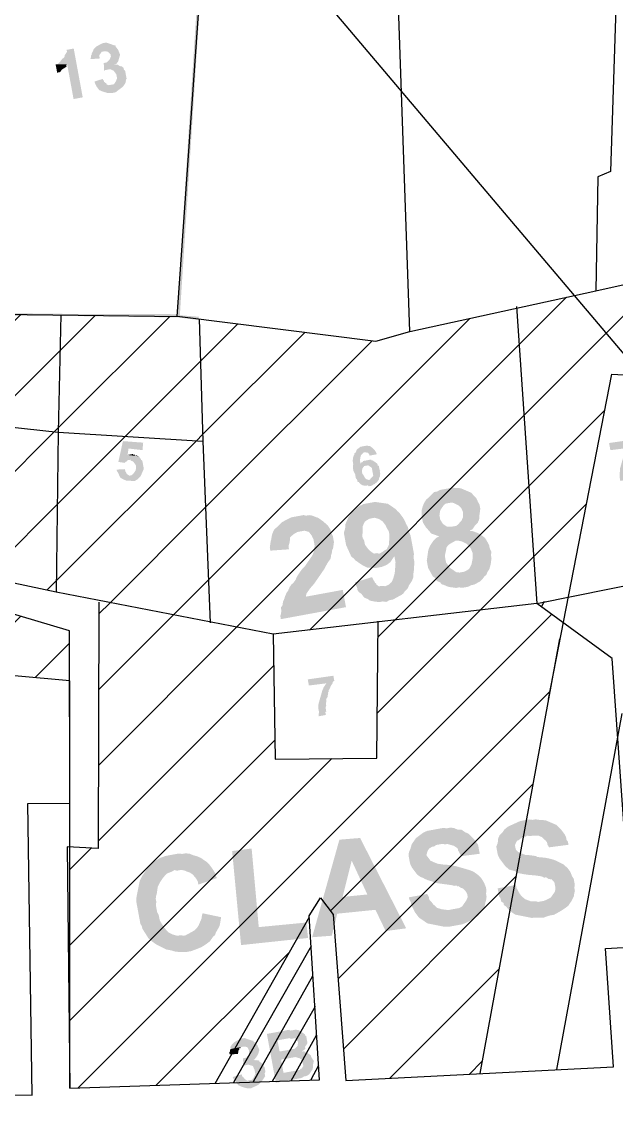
# Model space of a CAD drawing. Header units: metres. Extents: x 297 to 3998, y 336 to 1712.
# Drawn here: x 3002.6 to 3058.2, y 1239.6 to 1342.3 of the extents above; entities that cross this region are included whole.
import ezdxf

# ---------------------------------------------------------------- set-up
doc = ezdxf.new("R2010")
doc.units = ezdxf.units.M
doc.header["$MEASUREMENT"] = 0
pattern_1 = [(45, (-2513.5867, 677.9554), (-3.535534, 3.535534), [])]

msp = doc.modelspace()

# ---------------------------------------------------------------- hatches: boundary and pattern name
at = {"linetype": 'Continuous'}
for points in [[(3017.054, 1314.747), (3017.34, 1314.8), (3019.936, 1359.478)], [(3017.34, 1314.8), (3019.936, 1359.478), (3020.221, 1359.53)], [(3007.409, 1339.844), (3006.743, 1339.721), (3006.76, 1339.626), (3006.778, 1339.531), (3006.545, 1339.193), (3006.562, 1339.098), (3006.485, 1338.985), (3006.312, 1338.854), (3006.156, 1338.629), (3005.906, 1338.386), (3005.716, 1338.351), (3006.798, 1338.353), (3007.394, 1335.116), (3008.251, 1335.274)], [(3009.073, 1339.363), (3009.09, 1339.268), (3009.013, 1339.155), (3009.03, 1339.06), (3008.97, 1338.852), (3009.845, 1338.915), (3009.792, 1339.2), (3009.87, 1339.313), (3009.947, 1339.426), (3010.025, 1339.539), (3010.12, 1339.556), (3010.311, 1339.591)], [(3010.17, 1340.353), (3010.075, 1340.335), (3009.807, 1340.188), (3009.539, 1340.04), (3009.288, 1339.797), (3009.15, 1339.476), (3009.073, 1339.363), (3010.311, 1339.591), (3010.614, 1339.549), (3010.857, 1339.298), (3010.892, 1339.108), (3010.754, 1338.787), (3010.503, 1338.544), (3010.408, 1338.526), (3010.218, 1338.491), (3010.263, 1337.712), (3010.341, 1337.825), (3010.436, 1337.842), (3010.721, 1337.895), (3011.846, 1338.201), (3011.751, 1338.183), (3011.526, 1338.339), (3011.431, 1338.321), (3011.223, 1338.381), (3011.413, 1338.416), (3011.568, 1338.642), (3011.628, 1338.85), (3011.749, 1339.266), (3011.566, 1339.724), (3011.305, 1340.07), (3011.288, 1340.165), (3011.192, 1340.148), (3010.456, 1340.406), (3010.265, 1340.37)], [(3005.716, 1338.351), (3005.873, 1337.494), (3005.856, 1337.589), (3006.046, 1337.624), (3006.142, 1337.642), (3006.219, 1337.755), (3006.297, 1337.867), (3006.738, 1338.145), (3006.703, 1338.336), (3006.798, 1338.353)], [(3011.846, 1338.201), (3010.721, 1337.895), (3010.817, 1337.913), (3011.137, 1337.775), (3011.398, 1337.429), (3011.468, 1337.048), (3011.33, 1336.728), (3011.253, 1336.615), (3011.175, 1336.502), (3011.08, 1336.485), (3010.889, 1336.449), (3012.24, 1336.6), (3012.3, 1336.808), (3012.282, 1336.903), (3012.36, 1337.016), (3012.325, 1337.206), (3012.237, 1337.682), (3012.22, 1337.777), (3012.107, 1337.855), (3012.072, 1338.045), (3011.959, 1338.123)], [(3010.1, 1336.993), (3009.356, 1336.758), (3009.374, 1336.662), (3009.539, 1336.299), (3009.8, 1335.953), (3010.12, 1335.816), (3010.536, 1335.695), (3010.935, 1335.67), (3011.315, 1335.74), (3011.661, 1336.001), (3012.007, 1336.262), (3012.085, 1336.374), (3012.162, 1336.487), (3012.24, 1336.6), (3010.889, 1336.449), (3010.699, 1336.414), (3010.491, 1336.474), (3010.474, 1336.57), (3010.248, 1336.725), (3010.23, 1336.82)], [(3000.653, 1315.072), (3000.706, 1314.787), (3006.178, 1315.007)], [(3000.706, 1314.787), (3006.178, 1315.007), (3006.213, 1314.817)], [(3006.178, 1315.007), (3006.213, 1314.817), (3017.209, 1314.973)], [(3006.213, 1314.817), (3017.209, 1314.973), (3017.167, 1314.67)], [(3017.227, 1314.878), (3017.167, 1314.67), (3019.124, 1314.735)], [(3017.167, 1314.67), (3019.124, 1314.735), (3019.081, 1314.432)], [(3013.913, 1302.946), (3012.016, 1303.089), (3011.588, 1301.14), (3012.194, 1301.055), (3012.272, 1301.167), (3012.367, 1301.185), (3012.445, 1301.298), (3012.73, 1301.35), (3013.83, 1301.258), (3013.717, 1301.335), (3013.7, 1301.431), (3013.587, 1301.508), (3013.57, 1301.603), (3013.457, 1301.681), (3012.452, 1301.791), (3012.537, 1302.398), (3013.845, 1302.245)], [(3034.643, 1302.632), (3034.548, 1302.614), (3034.262, 1302.562), (3034.089, 1302.431), (3033.916, 1302.301), (3033.779, 1301.98), (3033.683, 1301.963), (3034.653, 1302.043), (3034.956, 1302), (3035.087, 1301.828), (3035.104, 1301.732), (3035.771, 1301.855), (3035.753, 1301.95), (3035.605, 1302.218), (3035.362, 1302.469), (3035.137, 1302.624), (3034.833, 1302.667), (3034.738, 1302.649)], [(3059.926, 1303.254), (3057.528, 1302.911), (3057.651, 1302.245), (3059.287, 1302.448), (3059.192, 1302.43), (3059.054, 1302.109), (3058.916, 1301.789), (3058.796, 1301.373), (3058.676, 1300.957), (3058.555, 1300.541), (3058.53, 1300.143), (3058.505, 1299.744), (3058.558, 1299.459), (3058.575, 1299.363), (3059.242, 1299.486), (3059.189, 1299.772), (3059.267, 1299.885), (3059.249, 1299.98), (3059.232, 1300.075), (3059.214, 1300.17), (3059.197, 1300.265), (3059.274, 1300.378), (3059.257, 1300.473), (3059.264, 1300.967), (3059.247, 1301.062), (3059.325, 1301.175), (3059.307, 1301.27), (3059.402, 1301.288), (3059.385, 1301.383), (3059.445, 1301.591), (3059.522, 1301.704), (3059.505, 1301.799), (3059.565, 1302.007), (3059.72, 1302.232), (3059.858, 1302.553), (3060.013, 1302.778)], [(3012.928, 1301.879), (3012.833, 1301.861), (3012.547, 1301.809), (3012.452, 1301.791), (3013.457, 1301.681), (3013.362, 1301.664), (3013.344, 1301.759), (3013.154, 1301.724), (3013.136, 1301.819), (3013.041, 1301.801)], [(3033.683, 1301.963), (3033.701, 1301.868), (3033.623, 1301.755), (3033.563, 1301.547), (3033.521, 1301.244), (3033.573, 1300.958), (3033.548, 1300.56), (3033.601, 1300.274), (3033.749, 1300.006), (3033.819, 1299.625), (3033.949, 1299.452), (3033.967, 1299.357), (3033.984, 1299.262), (3034.079, 1299.279), (3034.21, 1299.107), (3034.435, 1298.951), (3034.738, 1298.909), (3034.929, 1298.944), (3035.042, 1298.866), (3035.327, 1298.919), (3035.5, 1299.049), (3035.595, 1299.067), (3035.673, 1299.179), (3035.768, 1299.197), (3035.846, 1299.31), (3035.924, 1299.422), (3036.001, 1299.535), (3035.984, 1299.63), (3035.032, 1299.455), (3034.824, 1299.515), (3034.711, 1299.593), (3034.563, 1299.861), (3034.433, 1300.034), (3034.38, 1300.319), (3034.44, 1300.527), (3034.596, 1300.753), (3034.786, 1300.788), (3035.833, 1300.981), (3035.72, 1301.058), (3035.608, 1301.136), (3034.257, 1300.986), (3034.205, 1301.271), (3034.247, 1301.574), (3034.307, 1301.782), (3034.558, 1302.025), (3034.653, 1302.043)], [(3012.204, 1300.466), (3011.425, 1300.421), (3011.442, 1300.326), (3011.59, 1300.057), (3011.756, 1299.694), (3011.981, 1299.539), (3012.302, 1299.401), (3012.7, 1299.376), (3013.099, 1299.351), (3013.367, 1299.499), (3013.617, 1299.742), (3013.695, 1299.855), (3012.613, 1299.852), (3012.387, 1300.007), (3012.239, 1300.275), (3012.222, 1300.371)], [(3013.83, 1301.258), (3012.73, 1301.35), (3012.748, 1301.255), (3012.956, 1301.195), (3013.086, 1301.022), (3013.216, 1300.849), (3013.251, 1300.659), (3013.209, 1300.356), (3013.054, 1300.13), (3012.976, 1300.017), (3012.803, 1299.887), (3012.613, 1299.852), (3013.695, 1299.855), (3013.833, 1300.175), (3013.97, 1300.496), (3013.918, 1300.782), (3013.848, 1301.163)], [(3034.889, 1301.299), (3034.698, 1301.264), (3034.603, 1301.246), (3034.508, 1301.229), (3034.43, 1301.116), (3034.335, 1301.098), (3034.257, 1300.986), (3035.608, 1301.136), (3035.495, 1301.214), (3035.382, 1301.291), (3035.287, 1301.274), (3035.269, 1301.369), (3035.174, 1301.352), (3035.079, 1301.334), (3034.984, 1301.316)], [(3035.833, 1300.981), (3034.786, 1300.788), (3034.881, 1300.805), (3034.976, 1300.823), (3035.202, 1300.668), (3035.315, 1300.59), (3035.332, 1300.495), (3035.35, 1300.399), (3035.367, 1300.304), (3035.385, 1300.209), (3035.455, 1299.828), (3035.204, 1299.585), (3035.127, 1299.472), (3035.032, 1299.455), (3035.984, 1299.63), (3036.061, 1299.743), (3036.104, 1300.046), (3036.051, 1300.332), (3036.146, 1300.349), (3036.034, 1300.427), (3035.999, 1300.617), (3035.964, 1300.808), (3035.868, 1300.79), (3035.851, 1300.886)], [(3042.272, 1298.623), (3042.082, 1298.588), (3041.701, 1298.518), (3041.433, 1298.37), (3041.147, 1298.318), (3040.897, 1298.075), (3040.646, 1297.832), (3040.396, 1297.589), (3040.241, 1297.363), (3040.103, 1297.042), (3040.043, 1296.834), (3042.518, 1297.291), (3042.804, 1297.343), (3043.012, 1297.283), (3043.445, 1297.068), (3043.688, 1296.817), (3043.853, 1296.454), (3043.846, 1295.96), (3043.708, 1295.639), (3043.38, 1295.284), (3043.207, 1295.153), (3042.922, 1295.101), (3040.749, 1294.602), (3040.88, 1294.429), (3041.088, 1294.369), (3041.616, 1294.171), (3041.348, 1294.023), (3041.098, 1293.78), (3040.942, 1293.555), (3040.787, 1293.329), (3040.649, 1293.009), (3040.589, 1292.801), (3040.546, 1292.497), (3040.504, 1292.194), (3040.461, 1291.891), (3040.531, 1291.51), (3040.584, 1291.225), (3040.732, 1290.957), (3040.88, 1290.688), (3041.028, 1290.42), (3041.253, 1290.265), (3041.401, 1289.997), (3041.722, 1289.859), (3041.852, 1289.686), (3042.06, 1289.626), (3042.381, 1289.488), (3042.589, 1289.428), (3042.892, 1289.386), (3043.195, 1289.343), (3043.481, 1289.396), (3043.784, 1289.353), (3044.069, 1289.406), (3044.355, 1289.458), (3044.623, 1289.606), (3044.909, 1289.659), (3045.177, 1289.807), (3045.445, 1289.955), (3045.695, 1290.198), (3045.851, 1290.423), (3046.024, 1290.553), (3046.161, 1290.874), (3046.317, 1291.1), (3046.377, 1291.308), (3043.806, 1290.834), (3043.521, 1290.781), (3043.217, 1290.824), (3042.992, 1290.979), (3042.766, 1291.135), (3042.541, 1291.29), (3042.393, 1291.558), (3042.263, 1291.731), (3042.21, 1292.016), (3042.157, 1292.302), (3042.2, 1292.605), (3042.26, 1292.813), (3042.303, 1293.116), (3042.458, 1293.342), (3042.631, 1293.472), (3042.899, 1293.62), (3043.167, 1293.768), (3045.643, 1294.224), (3045.304, 1294.457), (3044.776, 1294.655), (3044.472, 1294.697), (3044.74, 1294.845), (3044.973, 1295.184), (3045.224, 1295.427), (3045.362, 1295.747), (3045.387, 1296.146), (3045.429, 1296.449), (3045.472, 1296.752), (3045.402, 1297.133), (3045.254, 1297.401), (3045.089, 1297.764), (3044.846, 1298.015), (3044.603, 1298.265), (3044.282, 1298.403), (3043.961, 1298.541), (3043.64, 1298.679), (3043.242, 1298.704), (3042.844, 1298.729), (3042.558, 1298.676)], [(3035.132, 1297.308), (3035.037, 1297.29), (3034.561, 1297.202), (3034.197, 1297.037), (3033.852, 1296.776), (3033.601, 1296.533), (3033.351, 1296.29), (3033.118, 1295.952), (3032.98, 1295.631), (3032.842, 1295.311), (3032.817, 1294.912), (3032.697, 1294.496), (3032.767, 1294.116), (3032.837, 1293.735), (3032.907, 1293.354), (3033.073, 1292.991), (3033.238, 1292.627), (3033.403, 1292.264), (3033.629, 1292.109), (3036.009, 1292.547), (3035.801, 1292.607), (3035.515, 1292.555), (3035.177, 1292.788), (3034.934, 1293.038), (3034.674, 1293.384), (3034.603, 1293.765), (3034.456, 1294.033), (3034.438, 1294.128), (3034.446, 1294.622), (3034.453, 1295.115), (3034.668, 1295.549), (3034.841, 1295.679), (3035.109, 1295.827), (3035.3, 1295.862), (3037.853, 1296.431), (3037.74, 1296.509), (3037.497, 1296.759), (3037.272, 1296.914), (3037.046, 1297.07), (3036.821, 1297.225), (3036.517, 1297.268), (3036.214, 1297.31), (3035.911, 1297.353), (3035.608, 1297.395), (3035.418, 1297.36)], [(3037.853, 1296.431), (3035.3, 1295.862), (3035.395, 1295.88), (3035.585, 1295.915), (3036.001, 1295.794), (3036.34, 1295.561), (3036.6, 1295.216), (3036.766, 1294.852), (3036.896, 1294.68), (3036.948, 1294.394), (3036.941, 1293.9), (3036.934, 1293.407), (3036.718, 1292.973), (3036.45, 1292.825), (3036.277, 1292.695), (3036.009, 1292.547), (3033.629, 1292.109), (3033.759, 1291.936), (3033.985, 1291.781), (3037.43, 1292.317), (3037.465, 1292.126), (3037.535, 1291.746), (3037.51, 1291.347), (3037.485, 1290.949), (3037.442, 1290.646), (3037.322, 1290.23), (3037.184, 1289.909), (3036.934, 1289.666), (3036.57, 1289.501), (3034.113, 1288.949), (3034.338, 1288.794), (3034.468, 1288.621), (3034.599, 1288.448), (3034.919, 1288.311), (3035.145, 1288.155), (3035.656, 1288.052), (3036.054, 1288.027), (3036.34, 1288.08), (3036.643, 1288.037), (3036.738, 1288.055), (3036.911, 1288.185), (3037.292, 1288.256), (3037.56, 1288.403), (3037.828, 1288.551), (3038.096, 1288.699), (3038.269, 1288.829), (3038.424, 1289.055), (3038.675, 1289.298), (3038.813, 1289.619), (3038.968, 1289.844), (3039.046, 1289.957), (3039.184, 1290.278), (3039.209, 1290.676), (3039.251, 1290.979), (3039.276, 1291.377), (3039.301, 1291.776), (3039.231, 1292.157), (3039.256, 1292.555), (3039.168, 1293.031), (3039.098, 1293.412), (3039.028, 1293.793), (3038.94, 1294.269), (3038.775, 1294.632), (3038.705, 1295.013), (3038.557, 1295.281), (3038.392, 1295.644), (3038.244, 1295.912), (3038.113, 1296.085), (3037.983, 1296.258)], [(3040.043, 1296.834), (3039.983, 1296.626), (3039.993, 1296.038), (3040.098, 1295.466), (3040.376, 1295.025), (3040.749, 1294.602), (3042.922, 1295.101), (3042.826, 1295.083), (3042.333, 1295.091), (3042.107, 1295.246), (3041.994, 1295.324), (3041.864, 1295.497), (3041.716, 1295.765), (3041.664, 1296.05), (3041.646, 1296.145), (3041.689, 1296.449), (3041.749, 1296.657), (3041.904, 1296.882), (3042.06, 1297.108), (3042.232, 1297.238), (3042.518, 1297.291)], [(3028.372, 1296.062), (3028.182, 1296.027), (3027.801, 1295.957), (3027.438, 1295.791), (3027.17, 1295.644), (3026.901, 1295.496), (3026.651, 1295.253), (3026.4, 1295.01), (3026.15, 1294.767), (3026.012, 1294.446), (3025.952, 1294.238), (3028.54, 1294.616), (3029.016, 1294.704), (3029.432, 1294.584), (3029.693, 1294.238), (3029.858, 1293.875), (3029.928, 1293.494), (3029.963, 1293.304), (3029.921, 1293), (3029.878, 1292.697), (3029.74, 1292.377), (3029.585, 1292.151), (3029.352, 1291.813), (3029.197, 1291.587), (3029.041, 1291.362), (3028.791, 1291.119), (3028.636, 1290.893), (3028.48, 1290.668), (3028.325, 1290.442), (3028.187, 1290.122), (3028.032, 1289.896), (3027.781, 1289.653), (3027.626, 1289.428), (3027.488, 1289.107), (3027.333, 1288.881), (3027.195, 1288.561), (3027.135, 1288.353), (3026.997, 1288.032), (3026.955, 1287.729), (3026.799, 1287.503), (3026.852, 1287.218), (3026.809, 1286.915), (3026.749, 1286.707), (3026.802, 1286.421), (3032.895, 1287.544), (3032.597, 1289.162), (3029.169, 1288.531), (3029.152, 1288.626), (3029.212, 1288.834), (3029.523, 1289.285), (3029.928, 1289.753), (3030.239, 1290.204), (3030.55, 1290.655), (3030.86, 1291.106), (3031.153, 1291.653), (3031.464, 1292.104), (3031.507, 1292.407), (3031.567, 1292.615), (3031.609, 1292.918), (3031.687, 1293.031), (3031.73, 1293.334), (3031.772, 1293.637), (3031.702, 1294.018), (3031.667, 1294.208), (3031.519, 1294.476), (3031.467, 1294.762), (3031.188, 1295.203), (3030.72, 1295.609), (3030.269, 1295.919), (3030.061, 1295.98), (3029.74, 1296.117), (3029.437, 1296.16), (3029.151, 1296.107), (3028.943, 1296.167), (3028.658, 1296.115)], [(3025.952, 1294.238), (3025.909, 1293.935), (3025.849, 1293.727), (3025.807, 1293.424), (3025.764, 1293.121), (3025.817, 1292.835), (3027.566, 1292.96), (3027.513, 1293.246), (3027.633, 1293.662), (3027.658, 1294.06), (3027.909, 1294.303), (3028.082, 1294.434), (3028.35, 1294.581), (3028.54, 1294.616)], [(3045.643, 1294.224), (3043.167, 1293.768), (3043.262, 1293.785), (3043.565, 1293.743), (3043.773, 1293.683), (3044.207, 1293.467), (3044.58, 1293.044), (3044.763, 1292.585), (3044.756, 1292.092), (3044.653, 1291.581), (3044.438, 1291.147), (3044.265, 1291.017), (3043.997, 1290.869), (3043.806, 1290.834), (3046.377, 1291.308), (3046.437, 1291.516), (3046.479, 1291.819), (3046.522, 1292.122), (3046.469, 1292.408), (3046.512, 1292.711), (3046.347, 1293.074), (3046.294, 1293.36), (3046.146, 1293.628), (3045.998, 1293.896), (3045.868, 1294.069)], [(3033.985, 1291.781), (3034.097, 1291.703), (3034.436, 1291.47), (3034.869, 1291.254), (3035.267, 1291.229), (3035.761, 1291.222), (3036.237, 1291.31), (3036.696, 1291.493), (3037.041, 1291.753), (3037.274, 1292.091), (3037.43, 1292.317)], [(3035.33, 1290.355), (3033.747, 1289.866), (3033.782, 1289.676), (3033.93, 1289.408), (3033.982, 1289.122), (3034.113, 1288.949), (3036.57, 1289.501), (3036.267, 1289.543), (3035.982, 1289.491), (3035.756, 1289.646), (3035.739, 1289.741), (3035.626, 1289.819), (3035.478, 1290.087)], [(3031.715, 1281.125), (3029.318, 1280.781), (3029.423, 1280.21), (3031.059, 1280.413), (3030.981, 1280.3), (3030.826, 1280.075), (3030.688, 1279.754), (3030.568, 1279.338), (3030.448, 1278.922), (3030.327, 1278.506), (3030.302, 1278.108), (3030.372, 1277.727), (3030.33, 1277.424), (3030.347, 1277.329), (3031.014, 1277.452), (3030.961, 1277.737), (3031.056, 1277.755), (3031.039, 1277.85), (3031.021, 1277.945), (3030.986, 1278.136), (3031.046, 1278.344), (3031.029, 1278.439), (3031.054, 1278.837), (3031.036, 1278.932), (3031.114, 1279.045), (3031.192, 1279.158), (3031.174, 1279.253), (3031.234, 1279.461), (3031.217, 1279.556), (3031.294, 1279.669), (3031.277, 1279.764), (3031.355, 1279.877), (3031.492, 1280.198), (3031.648, 1280.423), (3031.63, 1280.518), (3031.803, 1280.649)], [(3050.043, 1267.669), (3049.663, 1267.599), (3049.187, 1267.511), (3048.823, 1267.345), (3048.46, 1267.18), (3048.097, 1267.015), (3047.751, 1266.754), (3047.518, 1266.416), (3047.267, 1266.173), (3047.13, 1265.852), (3047.105, 1265.454), (3046.967, 1265.133), (3047.037, 1264.752), (3047.107, 1264.371), (3047.273, 1264.008), (3047.533, 1263.662), (3047.794, 1263.317), (3048.15, 1262.988), (3048.358, 1262.928), (3048.565, 1262.868), (3048.773, 1262.808), (3048.999, 1262.653), (3049.51, 1262.55), (3049.813, 1262.507), (3050.116, 1262.465), (3050.515, 1262.44), (3050.818, 1262.397), (3051.121, 1262.355), (3051.329, 1262.294), (3051.442, 1262.217), (3051.632, 1262.252), (3051.858, 1262.097), (3052.161, 1262.054), (3052.404, 1261.803), (3052.457, 1261.518), (3052.509, 1261.232), (3052.467, 1260.929), (3052.234, 1260.591), (3052.078, 1260.365), (3051.81, 1260.217), (3051.447, 1260.052), (3050.876, 1259.947), (3047.681, 1259.654), (3047.907, 1259.498), (3048.037, 1259.325), (3048.393, 1258.997), (3048.731, 1258.764), (3049.242, 1258.661), (3049.753, 1258.559), (3050.264, 1258.456), (3050.853, 1258.466), (3051.347, 1258.459), (3051.9, 1258.659), (3052.377, 1258.747), (3052.913, 1259.042), (3053.354, 1259.321), (3053.699, 1259.581), (3054.01, 1260.032), (3054.225, 1260.466), (3054.268, 1260.769), (3054.328, 1260.977), (3054.276, 1261.262), (3054.318, 1261.566), (3054.213, 1262.137), (3054.083, 1262.31), (3053.9, 1262.768), (3053.639, 1263.114), (3053.283, 1263.442), (3052.85, 1263.658), (3052.416, 1263.873), (3052, 1263.993), (3051.489, 1264.096), (3051.091, 1264.121), (3050.788, 1264.164), (3050.675, 1264.241), (3050.372, 1264.284), (3050.069, 1264.326), (3049.67, 1264.351), (3049.35, 1264.489), (3049.029, 1264.627), (3048.916, 1264.705), (3048.786, 1264.878), (3048.716, 1265.258), (3048.853, 1265.579), (3048.931, 1265.692), (3049.026, 1265.709), (3049.372, 1265.97), (3049.658, 1266.023), (3049.831, 1266.153), (3050.134, 1266.11), (3053.215, 1266.481), (3053.085, 1266.654), (3052.842, 1266.905), (3052.599, 1267.155), (3052.278, 1267.293), (3051.958, 1267.431), (3051.637, 1267.569), (3051.334, 1267.611), (3050.935, 1267.636), (3050.632, 1267.679), (3050.347, 1267.626)], [(3041.733, 1266.826), (3041.447, 1266.774), (3040.971, 1266.686), (3040.495, 1266.598), (3040.132, 1266.433), (3039.786, 1266.172), (3039.44, 1265.912), (3039.207, 1265.574), (3039.052, 1265.348), (3038.932, 1264.932), (3038.794, 1264.611), (3038.751, 1264.308), (3038.822, 1263.927), (3038.892, 1263.547), (3039.057, 1263.183), (3039.318, 1262.838), (3039.578, 1262.492), (3039.917, 1262.259), (3040.125, 1262.199), (3040.237, 1262.121), (3040.558, 1261.983), (3040.766, 1261.923), (3040.974, 1261.863), (3041.295, 1261.725), (3041.598, 1261.683), (3041.901, 1261.64), (3042.204, 1261.598), (3042.507, 1261.555), (3042.81, 1261.512), (3043.018, 1261.452), (3043.209, 1261.487), (3043.322, 1261.41), (3043.417, 1261.427), (3043.642, 1261.272), (3043.85, 1261.212), (3044.093, 1260.961), (3044.241, 1260.693), (3044.294, 1260.408), (3044.156, 1260.087), (3044.001, 1259.861), (3043.768, 1259.523), (3043.5, 1259.375), (3043.119, 1259.305), (3042.643, 1259.217), (3039.466, 1258.829), (3039.596, 1258.656), (3039.726, 1258.483), (3040.065, 1258.25), (3040.516, 1257.939), (3041.027, 1257.837), (3041.538, 1257.734), (3042.049, 1257.631), (3042.638, 1257.641), (3043.209, 1257.747), (3043.78, 1257.852), (3044.239, 1258.035), (3044.775, 1258.331), (3045.216, 1258.609), (3045.544, 1258.964), (3045.855, 1259.415), (3045.957, 1259.927), (3046.018, 1260.135), (3046.06, 1260.438), (3046.007, 1260.723), (3046.05, 1261.026), (3045.997, 1261.312), (3045.815, 1261.771), (3045.536, 1262.212), (3045.181, 1262.54), (3044.842, 1262.773), (3044.522, 1262.91), (3044.106, 1263.031), (3043.69, 1263.151), (3043.274, 1263.271), (3042.763, 1263.374), (3042.46, 1263.416), (3042.061, 1263.442), (3041.758, 1263.484), (3041.455, 1263.527), (3041.134, 1263.664), (3040.813, 1263.802), (3040.683, 1263.975), (3040.553, 1264.148), (3040.423, 1264.321), (3040.483, 1264.529), (3040.543, 1264.737), (3040.698, 1264.962), (3040.966, 1265.11), (3041.157, 1265.145), (3041.33, 1265.276), (3041.901, 1265.381), (3045, 1265.657), (3044.87, 1265.829), (3044.627, 1266.08), (3044.384, 1266.33), (3044.063, 1266.468), (3043.725, 1266.701), (3043.326, 1266.726), (3043.006, 1266.864), (3042.702, 1266.907), (3042.322, 1266.836), (3042.018, 1266.879)], [(3034.219, 1265.934), (3032.28, 1265.774), (3029.73, 1256.641), (3031.574, 1256.784), (3032.08, 1258.846), (3035.655, 1259.209), (3032.578, 1260.414), (3033.427, 1263.819)], [(3034.219, 1265.934), (3033.427, 1263.819), (3034.898, 1260.645), (3032.578, 1260.414), (3035.655, 1259.209), (3036.612, 1257.22), (3038.534, 1257.476)], [(3045, 1265.657), (3041.901, 1265.381), (3042.204, 1265.338), (3042.394, 1265.373), (3042.602, 1265.313), (3043.018, 1265.193), (3043.356, 1264.96), (3043.392, 1264.77), (3043.539, 1264.501), (3043.687, 1264.233), (3045.419, 1264.454), (3045.348, 1264.835), (3045.261, 1265.311), (3045.13, 1265.484)], [(3053.215, 1266.481), (3050.134, 1266.11), (3050.419, 1266.163), (3050.913, 1266.155), (3051.234, 1266.018), (3051.589, 1265.689), (3051.72, 1265.517), (3051.755, 1265.326), (3051.903, 1265.058), (3053.729, 1265.296), (3053.677, 1265.582), (3053.546, 1265.755), (3053.494, 1266.04), (3053.346, 1266.308)], [(3017.069, 1264.447), (3016.783, 1264.395), (3016.498, 1264.342), (3016.212, 1264.29), (3016.022, 1264.254), (3015.468, 1264.054), (3015.027, 1263.776), (3014.681, 1263.515), (3014.353, 1263.16), (3014.043, 1262.709), (3013.81, 1262.37), (3013.594, 1261.937), (3013.491, 1261.426), (3013.389, 1260.915), (3013.286, 1260.403), (3013.279, 1259.91), (3013.366, 1259.434), (3013.454, 1258.958), (3013.559, 1258.387), (3013.647, 1257.911), (3013.795, 1257.642), (3013.83, 1257.452), (3014.108, 1257.011), (3014.386, 1256.57), (3014.742, 1256.242), (3015.193, 1255.931), (3015.626, 1255.716), (3016.06, 1255.5), (3016.571, 1255.398), (3016.987, 1255.277), (3017.48, 1255.27), (3017.974, 1255.262), (3018.45, 1255.35), (3018.909, 1255.533), (3019.367, 1255.716), (3019.808, 1255.994), (3020.154, 1256.255), (3020.464, 1256.706), (3020.637, 1256.836), (3020.697, 1257.044), (3017.693, 1256.786), (3017.39, 1256.828), (3017.105, 1256.776), (3016.689, 1256.896), (3016.255, 1257.111), (3015.882, 1257.535), (3015.604, 1257.976), (3015.456, 1258.244), (3015.421, 1258.434), (3015.368, 1258.72), (3015.22, 1258.988), (3015.168, 1259.274), (3015.098, 1259.654), (3015.14, 1259.958), (3015.087, 1260.243), (3015.13, 1260.546), (3015.19, 1260.754), (3015.233, 1261.057), (3015.275, 1261.361), (3015.491, 1261.794), (3015.801, 1262.245), (3016.13, 1262.601), (3016.588, 1262.784), (3016.856, 1262.932), (3017.064, 1262.872), (3020.241, 1263.26), (3020.111, 1263.433), (3019.868, 1263.683), (3019.642, 1263.839), (3019.304, 1264.072), (3018.983, 1264.21), (3018.567, 1264.33), (3018.247, 1264.468), (3017.848, 1264.493), (3017.563, 1264.44), (3017.26, 1264.483)], [(3024.064, 1264.949), (3022.238, 1264.711), (3023.073, 1255.907), (3029.349, 1256.571), (3029.181, 1258.017), (3024.731, 1257.59)], [(3020.241, 1263.26), (3017.064, 1262.872), (3017.159, 1262.889), (3017.445, 1262.942), (3017.748, 1262.899), (3018.069, 1262.761), (3018.277, 1262.701), (3018.502, 1262.546), (3018.745, 1262.295), (3018.876, 1262.122), (3019.023, 1261.854), (3019.076, 1261.569), (3020.832, 1262.188), (3020.702, 1262.361), (3020.65, 1262.646), (3020.371, 1263.087)], [(3048.811, 1261.535), (3047.097, 1261.219), (3047.132, 1261.029), (3047.185, 1260.743), (3047.238, 1260.458), (3047.368, 1260.285), (3047.421, 1259.999), (3047.646, 1259.844), (3047.681, 1259.654), (3050.876, 1259.947), (3050.668, 1260.007), (3050.174, 1260.014), (3049.645, 1260.212), (3049.29, 1260.541), (3049.159, 1260.713), (3049.012, 1260.982), (3048.864, 1261.25)], [(3040.5, 1260.693), (3038.787, 1260.377), (3038.822, 1260.187), (3038.97, 1259.919), (3039.022, 1259.633), (3039.17, 1259.365), (3039.336, 1259.002), (3039.466, 1258.829), (3042.643, 1259.217), (3042.452, 1259.182), (3042.149, 1259.225), (3041.846, 1259.267), (3041.43, 1259.388), (3041.074, 1259.716), (3040.944, 1259.889), (3040.701, 1260.139), (3040.648, 1260.425)], [(3019.472, 1258.885), (3019.412, 1258.677), (3019.369, 1258.374), (3019.232, 1258.054), (3019.094, 1257.733), (3018.939, 1257.507), (3018.688, 1257.264), (3018.42, 1257.117), (3018.152, 1256.969), (3017.884, 1256.821), (3017.693, 1256.786), (3020.697, 1257.044), (3021.068, 1257.703), (3021.213, 1258.517)], [(3023.111, 1247.152), (3022.747, 1246.987), (3022.479, 1246.839), (3022.229, 1246.596), (3022.073, 1246.371), (3022.109, 1246.18), (3023.251, 1246.391), (3023.346, 1246.408), (3023.649, 1246.366), (3023.797, 1246.098), (3023.832, 1245.907), (3023.79, 1245.604), (3023.539, 1245.361), (3023.349, 1245.326), (3023.254, 1245.308), (3023.299, 1244.529), (3023.281, 1244.624), (3023.472, 1244.66), (3023.662, 1244.695), (3024.787, 1245), (3024.769, 1245.096), (3024.466, 1245.138), (3024.371, 1245.121), (3024.258, 1245.198), (3024.353, 1245.216), (3024.509, 1245.441), (3024.664, 1245.667), (3024.784, 1246.083), (3024.601, 1246.541), (3024.246, 1246.869), (3024.228, 1246.965), (3024.133, 1246.947), (3023.396, 1247.205), (3023.301, 1247.188)], [(3027.3, 1247.924), (3025.491, 1247.591), (3026.333, 1243.021), (3027.856, 1243.302), (3028.142, 1243.354), (3028.427, 1243.407), (3028.713, 1243.46), (3028.981, 1243.608), (3029.172, 1243.643), (3029.44, 1243.79), (3029.595, 1244.016), (3029.75, 1244.241), (3029.81, 1244.449), (3027.049, 1243.941), (3026.821, 1245.178), (3027.583, 1245.319), (3029.487, 1245.67), (3029.262, 1245.825), (3028.941, 1245.963), (3028.751, 1245.928), (3029.096, 1246.188), (3029.061, 1246.379), (3026.681, 1245.94), (3026.488, 1246.987), (3027.059, 1247.093), (3029.059, 1247.461), (3029.041, 1247.556), (3028.816, 1247.711), (3028.59, 1247.867), (3028.477, 1247.944), (3028.174, 1247.987), (3028.079, 1247.97), (3027.698, 1247.899), (3027.585, 1247.977), (3027.395, 1247.942)], [(3029.059, 1247.461), (3027.059, 1247.093), (3027.631, 1247.198), (3027.743, 1247.12), (3027.838, 1247.138), (3027.934, 1247.155), (3028.124, 1247.19), (3028.237, 1247.113), (3028.254, 1247.017), (3028.367, 1246.94), (3028.402, 1246.749), (3028.36, 1246.446), (3028.109, 1246.203), (3027.824, 1246.151), (3027.538, 1246.098), (3026.681, 1245.94), (3029.061, 1246.379), (3029.139, 1246.491), (3029.294, 1246.717), (3029.277, 1246.812), (3029.242, 1247.002), (3029.189, 1247.288), (3029.171, 1247.383)], [(3022.109, 1246.18), (3022.031, 1246.068), (3022.048, 1245.972), (3021.971, 1245.86), (3022.006, 1245.669), (3022.785, 1245.714), (3022.828, 1246.017), (3022.905, 1246.13), (3022.888, 1246.225), (3022.983, 1246.243), (3023.061, 1246.356), (3023.156, 1246.373), (3023.251, 1246.391)], [(3024.787, 1245), (3023.662, 1244.695), (3023.757, 1244.712), (3024.173, 1244.592), (3024.338, 1244.229), (3024.409, 1243.848), (3024.271, 1243.527), (3024.116, 1243.302), (3024.02, 1243.284), (3023.925, 1243.267), (3025.18, 1243.399), (3025.336, 1243.625), (3025.318, 1243.72), (3025.283, 1243.911), (3025.361, 1244.023), (3025.273, 1244.499), (3025.16, 1244.577), (3025.125, 1244.767), (3025.012, 1244.845), (3024.9, 1244.923)], [(3029.487, 1245.67), (3027.583, 1245.319), (3027.678, 1245.336), (3028.154, 1245.424), (3028.57, 1245.304), (3028.796, 1245.148), (3028.848, 1244.863), (3028.901, 1244.577), (3028.823, 1244.464), (3028.746, 1244.352), (3028.65, 1244.334), (3028.573, 1244.221), (3028.478, 1244.204), (3028.382, 1244.186), (3027.049, 1243.941), (3029.81, 1244.449), (3029.793, 1244.545), (3029.835, 1244.848), (3029.896, 1245.056), (3029.765, 1245.229), (3029.617, 1245.497), (3029.6, 1245.592)], [(3023.136, 1243.81), (3022.297, 1243.557), (3022.314, 1243.462), (3022.575, 1243.116), (3022.835, 1242.77), (3023.156, 1242.633), (3023.572, 1242.512), (3023.97, 1242.487), (3024.334, 1242.653), (3024.697, 1242.818), (3024.947, 1243.061), (3025.025, 1243.174), (3025.103, 1243.287), (3025.18, 1243.399), (3023.925, 1243.267), (3023.64, 1243.214), (3023.527, 1243.292), (3023.414, 1243.369), (3023.284, 1243.542), (3023.171, 1243.62)]]:
    msp.add_hatch(color=0, dxfattribs=at).paths.add_polyline_path(points)
h = msp.add_hatch()
h.set_pattern_fill('ANSI31', color=2, scale=40, style=0)
h.set_pattern_definition(pattern_1)
h.paths.add_polyline_path([(3060.637, 1309.196), (3066.011, 1308.904), (3064.876, 1319.069), (3056.282, 1317.152), (3054.281, 1316.715)])
h = msp.add_hatch()
h.set_pattern_fill('ANSI31', color=2, scale=40, style=0)
h.set_pattern_definition(pattern_1)
h.paths.add_polyline_path([(3057.782, 1309.351), (3060.637, 1309.196), (3054.281, 1316.715), (3048.884, 1315.538), (3050.749, 1287.88), (3053.715, 1288.478)])
h = msp.add_hatch()
h.set_pattern_fill('ANSI31', color=2, scale=40, style=0)
h.set_pattern_definition(pattern_1)
h.paths.add_polyline_path([(2990.906, 1292.112), (2994.2, 1305.22), (3005.953, 1303.941), (3006.195, 1314.905), (3000.671, 1314.977), (2982.218, 1315.219), (2980.876, 1315.566), (2977.04, 1293.101)])
h = msp.add_hatch()
h.set_pattern_fill('ANSI31', color=2, scale=40, style=0)
h.set_pattern_definition(pattern_1)
h.paths.add_polyline_path([(3019.497, 1303.09), (3019.159, 1314.529), (3017.339, 1314.758), (3006.195, 1314.905), (3005.953, 1303.941)])
h = msp.add_hatch()
h.set_pattern_fill('ANSI31', color=2, scale=40, style=0)
h.set_pattern_definition(pattern_1)
h.paths.add_polyline_path([(3048.884, 1315.538), (3038.869, 1313.353), (3035.704, 1312.444), (3019.159, 1314.529), (3019.497, 1303.09), (3020.167, 1286.153), (3026.078, 1285.008), (3050.749, 1287.88)])
h = msp.add_hatch()
h.set_pattern_fill('ANSI31', color=2, scale=40, style=0)
h.set_pattern_definition(pattern_1)
h.paths.add_polyline_path([(3005.953, 1303.941), (2994.2, 1305.22), (2990.906, 1292.112), (3005.763, 1288.943)])
h = msp.add_hatch()
h.set_pattern_fill('ANSI31', color=2, scale=40, style=0)
h.set_pattern_definition(pattern_1)
h.paths.add_polyline_path([(3020.167, 1286.153), (3019.497, 1303.09), (3005.953, 1303.941), (3005.763, 1288.943)])
h = msp.add_hatch()
h.set_pattern_fill('ANSI31', color=2, scale=40, style=0)
h.set_pattern_definition(pattern_1)
h.paths.add_polyline_path([(2968.093, 1290.369), (2968.344, 1284.143), (2985.836, 1282.564), (2985.958, 1286.376), (2999.206, 1286.061), (2999.745, 1281.534), (2996.516, 1281.601), (3007.025, 1280.652), (3007.019, 1285.335), (2994.94, 1288.917)])
h = msp.add_hatch()
h.set_pattern_fill('ANSI31', color=2, scale=40, style=0)
h.set_pattern_definition(pattern_1)
h.paths.add_polyline_path([(3051.846, 1278.887), (3053.245, 1286.066), (3050.749, 1287.88), (3035.894, 1286.151), (3035.795, 1273.41), (3026.261, 1273.327), (3026.078, 1285.008), (3009.775, 1288.166), (3009.69, 1264.958), (3007.039, 1265.103), (3007.039, 1242.517), (3020.639, 1242.962), (3029.464, 1258.544), (3029.456, 1258.658), (3030.526, 1260.332), (3031.699, 1258.776), (3032.887, 1243.244), (3045.42, 1243.88)])

# ---------------------------------------------------------------- linework, layer by layer
at = {"color": 1, "linetype": 'ByBlock'}
msp.add_line((3321.87, 1000.143), (2990.766, 1391.857), dxfattribs=at)
at = {"color": 2}
for p, q in [((3052.893, 1284.586), (3045.42, 1243.88)), ((3058.725, 1277.586), (3052.603, 1244.245))]:
    msp.add_line(p, q, dxfattribs=at)
at = {"color": 7, "linetype": 'ByBlock'}
for points in [[(3017.097, 1314.762), (3020.251, 1359.522), (3026.703, 1361.217), (3033.723, 1363.288), (3042.476, 1382.036), (3048.482, 1414.665), (3055.119, 1428.175), (3054.162, 1433.721), (3055.531, 1438.102)], [(2915.734, 1313.254), (2920.363, 1314.662), (2921.613, 1314.249), (2947.374, 1318.938), (2958.651, 1321.311), (2982.218, 1315.219), (3000.671, 1314.977), (3017.339, 1314.758), (3035.704, 1312.444), (3038.869, 1313.353), (3056.282, 1317.152), (3091.834, 1325.081)], [(3059.725, 1255.808), (3057.815, 1282.743), (3050.749, 1287.88), (3026.078, 1285.008), (3005.763, 1288.943), (2990.906, 1292.112), (2977.04, 1293.101), (2964.864, 1294.007), (2954.393, 1294.735)]]:
    msp.add_lwpolyline(points, dxfattribs=at)
at = {"color": 0, "linetype": 'Continuous'}
for points in [[(3038.869, 1313.353), (3037.419, 1355.415), (3052.524, 1357.312), (3054.71, 1384.983), (3061.773, 1386.186), (3063.485, 1427.649)], [(3063.485, 1427.649), (3075.531, 1426.915), (3074.416, 1385.956), (3067.01, 1383.41), (3064.839, 1356.726), (3058.53, 1355.17), (3057.667, 1328.334), (3056.482, 1327.82), (3056.282, 1317.152)], [(3006.195, 1314.912), (3005.953, 1303.941)], [(3048.873, 1315.689), (3050.749, 1287.88)], [(3019.159, 1314.545), (3019.497, 1303.09)], [(2994.2, 1305.22), (3005.953, 1303.941)], [(3005.953, 1303.941), (3005.763, 1288.943)], [(3005.953, 1303.941), (3019.497, 1303.09), (3020.17, 1286.085)], [(3050.749, 1287.88), (3067.929, 1291.341), (3068.974, 1285.135)], [(2964.683, 1242.096), (3003.511, 1241.867), (3003.108, 1269.16), (3007.039, 1269.195), (3007.019, 1285.335), (2994.94, 1288.917)], [(3051.2, 1287.57), (3051.493, 1288.116)], [(3009.774, 1288.009), (3009.69, 1264.958), (3006.807, 1265.116), (3007.033, 1242.517), (3030.419, 1243.282), (3029.456, 1258.658), (3030.526, 1260.332), (3031.699, 1258.776), (3032.887, 1243.244), (3057.952, 1244.516), (3057.19, 1255.598), (3059.934, 1255.747)], [(3026.078, 1285.008), (3026.261, 1273.327), (3035.795, 1273.41), (3035.894, 1286.226)], [(3020.635, 1242.956), (3029.474, 1258.563)], [(3022.384, 1243.081), (3029.68, 1255.844)], [(3024.246, 1243.129), (3029.807, 1253.013)], [(3026.012, 1243.159), (3030.031, 1250.199)], [(3027.779, 1243.189), (3030.141, 1247.464)], [(3029.623, 1243.332), (3030.364, 1244.65)]]:
    msp.add_lwpolyline(points, dxfattribs=at)
at = {"color": 2}
for points in [[(3051.854, 1278.925), (3057.782, 1309.351), (3091.042, 1307.543)], [(3007.039, 1242.517), (3007.039, 1280.651), (2899.229, 1290.381)]]:
    msp.add_lwpolyline(points, dxfattribs=at)
at = {"color": 1, "linetype": 'ByBlock'}
msp.add_circle((3312.782, 1009.358), 500, dxfattribs=at)

doc.saveas('drawing.dxf')
